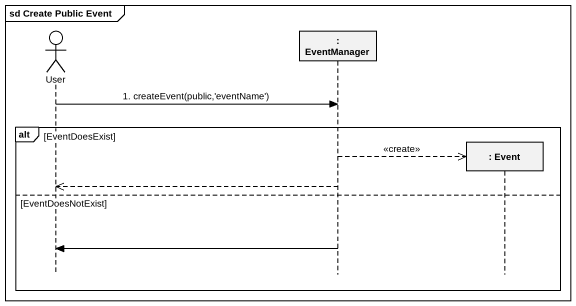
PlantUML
@startuml
mainframe sd Create Public Event
hide footbox
actor User
participant ": EventManager" as EventManager
participant ": Event" as Event

User -> EventManager : 1. createEvent(public,'eventName')
alt EventDoesExist
  EventManager -->> Event ** : <<create>>
  EventManager -->> User
else EventDoesNotExist
  EventManager -> User
end
@enduml
